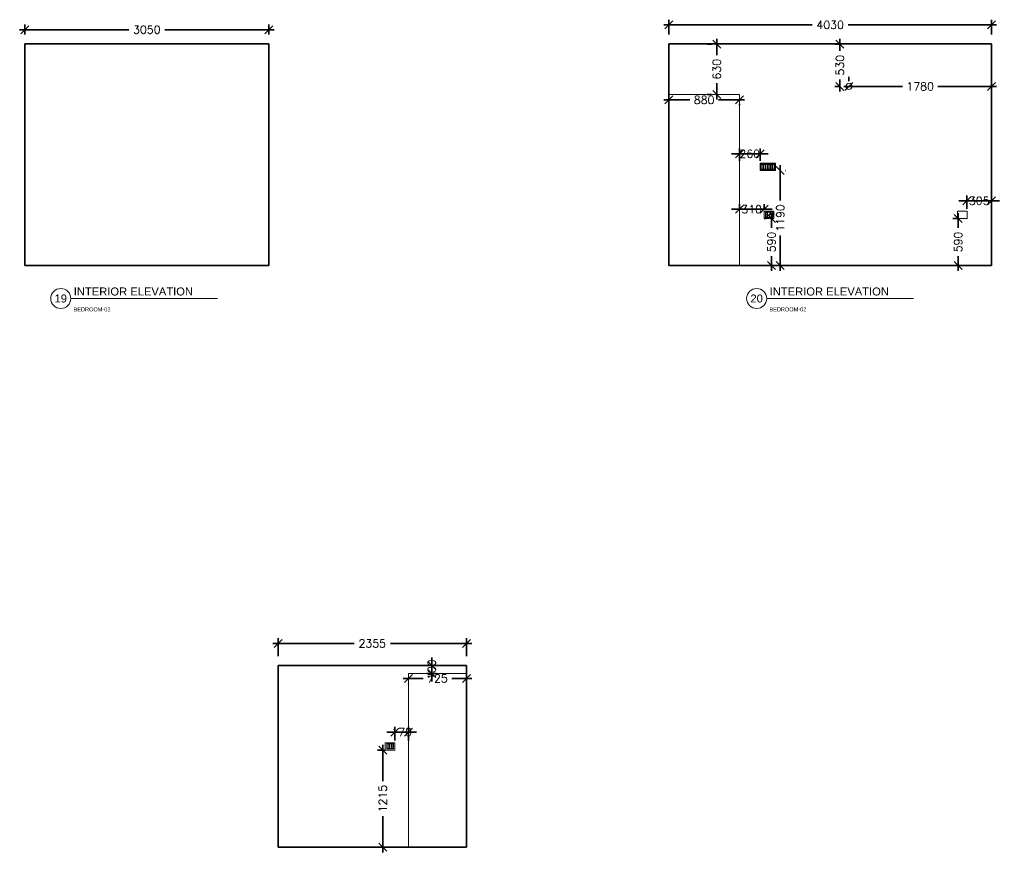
# Model space of a CAD drawing. Header units: millimetres. Extents: x -9330 to 74540, y -13540 to 80317.
# Drawn here: x 21548 to 33793, y 9114 to 19524 of the extents above; entities that cross this region are included whole.
import ezdxf
from ezdxf.enums import TextEntityAlignment as Align

# ---------------------------------------------------------------- set-up
doc = ezdxf.new("R2010")
doc.units = ezdxf.units.MM
for name, color, linetype, lineweight in [('ELIVATION', 255, 'Continuous', 18), ('LS_DR_Door', 34, 'Continuous', 5), ('LS_DR_ELECTRICAL', 1, 'Continuous', 0), ('LS_DR_Elivation', 7, 'Continuous', 35), ('LS_DR_Symbol', 6, 'Continuous', 0)]:
    doc.layers.add(name, color=color, linetype=linetype, lineweight=lineweight)
doc.styles.add('ROMANS', font='romans.shx')
doc.styles.get("Standard").update_dxf_attribs({"font": 'arial.ttf'})
doc.dimstyles.new('MD50', dxfattribs={"dimscale": 50, "dimtxt": 1.9, "dimasz": 1.3, "dimexe": 1.3, "dimexo": 2.38, "dimgap": 1, "dimtad": 1, "dimdec": 0, "dimzin": 3, "dimdsep": 46, "dimtxsty": 'ROMANS', "dimblk": 'OBLIQUE', "dimcen": -1.9, "dimdle": 1.3, "dimclrd": 150, "dimclre": 150, "dimclrt": 256, "dimadec": 0, "dimazin": 0, "dimtfac": 1, "dimtdec": 0, "dimtix": 1, "dimtmove": 2, "dimatfit": 3, "dimfxl": 1, "dimtolj": 1, "dimtzin": 3, "dimarcsym": 0})

# ---------------------------------------------------------------- blocks, each defined once
blk = doc.blocks.new('_Oblique')
at = {"color": 0, "linetype": 'ByBlock', "lineweight": -2}
blk.add_line((-0.5, -0.5), (0.5, 0.5), dxfattribs=at)
blk = doc.blocks.new('*D282')
at = {"layer": 'Defpoints', "color": 0, "ltscale": 0.25, "transparency": 16777216}
for p in [(24663, 19398), (21613, 19219), (24663, 19219)]:
    blk.add_point(p, dxfattribs=at)
at = {"layer": 'LS_DR_Elivation', "color": 5, "ltscale": 0.25, "transparency": 16777216}
for p, q in [((21548, 19398), (22912, 19398)), ((24728, 19398), (23364, 19398))]:
    blk.add_line(p, q, dxfattribs=at)
at = {"layer": 'LS_DR_Elivation', "color": 8, "ltscale": 0.25, "transparency": 16777216}
for p, q in [((21613, 19338), (21613, 19463)), ((24663, 19338), (24663, 19463))]:
    blk.add_line(p, q, dxfattribs=at)
at = {"layer": 'LS_DR_Elivation', "color": 5, "ltscale": 0.25, "transparency": 16777216, "xscale": 100, "yscale": 100, "zscale": 100, "rotation": 180}
blk.add_blockref('_Oblique', (21613, 19398), dxfattribs=at)
at = {"layer": 'LS_DR_Elivation', "color": 5, "ltscale": 0.25, "transparency": 16777216, "xscale": 100, "yscale": 100, "zscale": 100}
blk.add_blockref('_Oblique', (24663, 19398), dxfattribs=at)
at = {"layer": 'LS_DR_Elivation', "color": 1, "ltscale": 0.25, "transparency": 16777216, "insert": (23138, 19398), "char_height": 100, "attachment_point": 5, "style": 'ROMANS'}
blk.add_mtext('\\A1;3050', dxfattribs=at)
blk = doc.blocks.new('*D283')
at = {"layer": 'Defpoints', "color": 0, "ltscale": 0.25, "transparency": 16777216}
for p in [(33693, 19458), (29663, 19219), (33693, 19219)]:
    blk.add_point(p, dxfattribs=at)
at = {"layer": 'LS_DR_Elivation', "color": 8, "ltscale": 0.25, "transparency": 16777216}
for p, q in [((29663, 19338), (29663, 19523)), ((33693, 19338), (33693, 19523))]:
    blk.add_line(p, q, dxfattribs=at)
at = {"layer": 'LS_DR_Elivation', "color": 5, "ltscale": 0.25, "transparency": 16777216}
for p, q in [((29598, 19458), (31452, 19458)), ((33758, 19458), (31904, 19458))]:
    blk.add_line(p, q, dxfattribs=at)
at = {"layer": 'LS_DR_Elivation', "color": 5, "ltscale": 0.25, "transparency": 16777216, "xscale": 100, "yscale": 100, "zscale": 100, "rotation": 180}
blk.add_blockref('_Oblique', (29663, 19458), dxfattribs=at)
at = {"layer": 'LS_DR_Elivation', "color": 5, "ltscale": 0.25, "transparency": 16777216, "xscale": 100, "yscale": 100, "zscale": 100}
blk.add_blockref('_Oblique', (33693, 19458), dxfattribs=at)
at = {"layer": 'LS_DR_Elivation', "color": 1, "ltscale": 0.25, "transparency": 16777216, "insert": (31678, 19458), "char_height": 100, "attachment_point": 5, "style": 'ROMANS'}
blk.add_mtext('\\A1;4030', dxfattribs=at)
blk = doc.blocks.new('*U6')
at = {"linetype": 'Continuous'}
blk.add_line((5, 0), (78.33, 0), dxfattribs=at)
blk.add_circle((0, 0), 5, dxfattribs=at)
at = {"color": 7}
for tag, p, height in [('LABELNAME', (6.5, 1.5), 4), ('DES.LINE.01', (6.37, -3.27), 2), ('DES.LINE.02', (6.37, -6.39), 2)]:
    blk.add_attdef(tag, p, '', height=height, dxfattribs=at)
blk.add_attdef('88', text='', height=4, dxfattribs=at).set_placement((0, 0), align=Align.MIDDLE_CENTER)
blk = doc.blocks.new('*D262')
at = {"layer": 'Defpoints', "color": 0, "ltscale": 0.25, "transparency": 16777216}
for p in [(30261, 19219), (30261, 18589), (30261, 18589)]:
    blk.add_point(p, dxfattribs=at)
at = {"layer": 'LS_DR_Elivation', "color": 5, "ltscale": 0.25, "transparency": 16777216}
for p, q in [((30261, 19284), (30261, 19081)), ((30261, 18524), (30261, 18728))]:
    blk.add_line(p, q, dxfattribs=at)
at = {"layer": 'LS_DR_Elivation', "color": 8, "ltscale": 0.25, "transparency": 16777216}
for p, q in [((30142, 19219), (30196, 19219)), ((30142, 18589), (30196, 18589))]:
    blk.add_line(p, q, dxfattribs=at)
at = {"layer": 'LS_DR_Elivation', "color": 5, "ltscale": 0.25, "transparency": 16777216, "xscale": 100, "yscale": 100, "zscale": 100}
for p, rotation in [((30261, 19219), 90), ((30261, 18589), 270)]:
    blk.add_blockref('_Oblique', p, dxfattribs=dict(at, rotation=rotation))
at = {"layer": 'LS_DR_Elivation', "color": 1, "ltscale": 0.25, "transparency": 16777216, "insert": (30261, 18904), "char_height": 100, "attachment_point": 5, "rotation": 90, "style": 'ROMANS'}
blk.add_mtext('\\A1;630', dxfattribs=at)
blk = doc.blocks.new('*D263')
at = {"layer": 'Defpoints', "color": 0, "ltscale": 0.25, "transparency": 16777216}
for p in [(29663, 18589), (30543, 18589), (30543, 18520)]:
    blk.add_point(p, dxfattribs=at)
at = {"layer": 'LS_DR_Elivation', "color": 5, "ltscale": 0.25, "transparency": 16777216}
for p, q in [((29598, 18520), (29925, 18520)), ((30608, 18520), (30282, 18520))]:
    blk.add_line(p, q, dxfattribs=at)
at = {"layer": 'LS_DR_Elivation', "color": 8, "ltscale": 0.25, "transparency": 16777216}
for p, q in [((29663, 18470), (29663, 18455)), ((30543, 18470), (30543, 18455))]:
    blk.add_line(p, q, dxfattribs=at)
at = {"layer": 'LS_DR_Elivation', "color": 5, "ltscale": 0.25, "transparency": 16777216, "xscale": 100, "yscale": 100, "zscale": 100, "rotation": 180}
blk.add_blockref('_Oblique', (29663, 18520), dxfattribs=at)
at = {"layer": 'LS_DR_Elivation', "color": 5, "ltscale": 0.25, "transparency": 16777216, "xscale": 100, "yscale": 100, "zscale": 100}
blk.add_blockref('_Oblique', (30543, 18520), dxfattribs=at)
at = {"layer": 'LS_DR_Elivation', "color": 1, "ltscale": 0.25, "transparency": 16777216, "insert": (30103, 18520), "char_height": 100, "attachment_point": 5, "style": 'ROMANS'}
blk.add_mtext('\\A1;880', dxfattribs=at)
blk = doc.blocks.new('SWITCH')
at = {"layer": 'LS_DR_ELECTRICAL', "ltscale": 0.25}
for p, q in [((533533, 100225), (533505, 100225)), ((533505, 100159), (533505, 100225)), ((533529, 100221), (533509, 100221)), ((533509, 100163), (533509, 100221)), ((533529, 100221), (533529, 100163)), ((533533, 100225), (533533, 100159)), ((533533, 100159), (533505, 100159)), ((533529, 100163), (533509, 100163))]:
    blk.add_line(p, q, dxfattribs=at)
blk = doc.blocks.new('*D295')
at = {"layer": 'Defpoints', "color": 0, "ltscale": 0.25, "transparency": 16777216}
for p in [(30543, 17846), (30543, 17639), (30803, 17639)]:
    blk.add_point(p, dxfattribs=at)
at = {"layer": 'LS_DR_Elivation', "color": 8, "ltscale": 0.25, "transparency": 16777216}
for p, q in [((30543, 17758), (30543, 17911)), ((30803, 17758), (30803, 17911))]:
    blk.add_line(p, q, dxfattribs=at)
at = {"layer": 'LS_DR_Elivation', "color": 5, "ltscale": 0.25, "transparency": 16777216}
for p, q in [((30543, 17846), (30443, 17846)), ((30803, 17846), (30543, 17846)), ((30803, 17846), (30903, 17846))]:
    blk.add_line(p, q, dxfattribs=at)
at = {"layer": 'LS_DR_Elivation', "color": 5, "ltscale": 0.25, "transparency": 16777216, "xscale": 100, "yscale": 100, "zscale": 100}
blk.add_blockref('_Oblique', (30543, 17846), dxfattribs=at)
at = {"layer": 'LS_DR_Elivation', "color": 5, "ltscale": 0.25, "transparency": 16777216, "xscale": 100, "yscale": 100, "zscale": 100, "rotation": 180}
blk.add_blockref('_Oblique', (30803, 17846), dxfattribs=at)
at = {"layer": 'LS_DR_Elivation', "color": 1, "ltscale": 0.25, "transparency": 16777216, "insert": (30673, 17846), "char_height": 100, "attachment_point": 5, "style": 'ROMANS'}
blk.add_mtext('\\A1;260', dxfattribs=at)
blk = doc.blocks.new('*D296')
at = {"layer": 'Defpoints', "color": 0, "ltscale": 0.25, "transparency": 16777216}
for p in [(30996, 17639), (30996, 16449), (31055, 16449)]:
    blk.add_point(p, dxfattribs=at)
at = {"layer": 'LS_DR_Elivation', "color": 5, "ltscale": 0.25, "transparency": 16777216}
for p, q in [((31055, 17704), (31055, 17264)), ((31055, 16384), (31055, 16825))]:
    blk.add_line(p, q, dxfattribs=at)
at = {"layer": 'LS_DR_Elivation', "color": 8, "ltscale": 0.25, "transparency": 16777216}
for p, q in [((31115, 17639), (31120, 17639)), ((31115, 16449), (31120, 16449))]:
    blk.add_line(p, q, dxfattribs=at)
at = {"layer": 'LS_DR_Elivation', "color": 5, "ltscale": 0.25, "transparency": 16777216, "xscale": 100, "yscale": 100, "zscale": 100}
for p, rotation in [((31055, 17639), 90), ((31055, 16449), 270)]:
    blk.add_blockref('_Oblique', p, dxfattribs=dict(at, rotation=rotation))
at = {"layer": 'LS_DR_Elivation', "color": 1, "ltscale": 0.25, "transparency": 16777216, "insert": (31055, 17044), "char_height": 100, "attachment_point": 5, "rotation": 90, "style": 'ROMANS'}
blk.add_mtext('\\A1;1190', dxfattribs=at)
blk = doc.blocks.new('15 amps socket')
at = {"layer": 'ELIVATION', "color": 1}
for p, q in [((27, -46), (30, -46)), ((30, -52), (27, -52)), ((30, -46), (30, -52)), ((52, -46), (49, -46)), ((49, -46), (49, -52)), ((49, -52), (52, -52))]:
    blk.add_line(p, q, dxfattribs=at)
blk.add_lwpolyline([(7, -4), (73, -4), (73, -70), (7, -70)], close=True, dxfattribs=at)
for centre, radius in [((26, -37), 3.64), ((53, -37), 3.04)]:
    blk.add_circle(centre, radius, dxfattribs=at)
for centre, radius, start, end in [((27, -49), 3.35, 85.0209, 274.9791), ((39, -22), 6.07, 298.955, 241.045), ((39, -30), 3.59, 144.944, 35.056), ((52, -49), 3.35, 265.0209, 94.9791)]:
    blk.add_arc(centre, radius, start, end, dxfattribs=at)
blk = doc.blocks.new('*D297')
at = {"layer": 'Defpoints', "color": 0, "ltscale": 0.25, "transparency": 16777216}
for p in [(33693, 17260), (33388, 17039), (33693, 17039)]:
    blk.add_point(p, dxfattribs=at)
at = {"layer": 'LS_DR_Elivation', "color": 8, "ltscale": 0.25, "transparency": 16777216}
for p, q in [((33388, 17158), (33388, 17325)), ((33693, 17158), (33693, 17325))]:
    blk.add_line(p, q, dxfattribs=at)
at = {"layer": 'LS_DR_Elivation', "color": 5, "ltscale": 0.25, "transparency": 16777216}
for p, q in [((33388, 17260), (33288, 17260)), ((33388, 17260), (33693, 17260)), ((33693, 17260), (33793, 17260))]:
    blk.add_line(p, q, dxfattribs=at)
at = {"layer": 'LS_DR_Elivation', "color": 5, "ltscale": 0.25, "transparency": 16777216, "xscale": 100, "yscale": 100, "zscale": 100}
blk.add_blockref('_Oblique', (33388, 17260), dxfattribs=at)
at = {"layer": 'LS_DR_Elivation', "color": 5, "ltscale": 0.25, "transparency": 16777216, "xscale": 100, "yscale": 100, "zscale": 100, "rotation": 180}
blk.add_blockref('_Oblique', (33693, 17260), dxfattribs=at)
at = {"layer": 'LS_DR_Elivation', "color": 1, "ltscale": 0.25, "transparency": 16777216, "insert": (33541, 17260), "char_height": 100, "attachment_point": 5, "style": 'ROMANS'}
blk.add_mtext('\\A1;305', dxfattribs=at)
blk = doc.blocks.new('*D298')
at = {"layer": 'Defpoints', "color": 0, "ltscale": 0.25, "transparency": 16777216}
for p in [(33388, 17039), (33277, 16449), (33388, 16449)]:
    blk.add_point(p, dxfattribs=at)
at = {"layer": 'LS_DR_Elivation', "color": 8, "ltscale": 0.25, "transparency": 16777216}
for p, q in [((33269, 17039), (33212, 17039)), ((33269, 16449), (33212, 16449))]:
    blk.add_line(p, q, dxfattribs=at)
at = {"layer": 'LS_DR_Elivation', "color": 5, "ltscale": 0.25, "transparency": 16777216}
for p, q in [((33277, 17104), (33277, 16923)), ((33277, 16384), (33277, 16566))]:
    blk.add_line(p, q, dxfattribs=at)
at = {"layer": 'LS_DR_Elivation', "color": 5, "ltscale": 0.25, "transparency": 16777216, "xscale": 100, "yscale": 100, "zscale": 100}
for p, rotation in [((33277, 17039), 90), ((33277, 16449), 270)]:
    blk.add_blockref('_Oblique', p, dxfattribs=dict(at, rotation=rotation))
at = {"layer": 'LS_DR_Elivation', "color": 1, "ltscale": 0.25, "transparency": 16777216, "insert": (33277, 16744), "char_height": 100, "attachment_point": 5, "rotation": 90, "style": 'ROMANS'}
blk.add_mtext('\\A1;590', dxfattribs=at)
blk = doc.blocks.new('*D299')
at = {"layer": 'Defpoints', "color": 0, "ltscale": 0.25, "transparency": 16777216}
for p in [(30973, 17039), (30945, 16449), (30973, 16449)]:
    blk.add_point(p, dxfattribs=at)
at = {"layer": 'LS_DR_Elivation', "color": 8, "ltscale": 0.25, "transparency": 16777216}
for p, q in [((30854, 17039), (30880, 17039)), ((30854, 16449), (30880, 16449))]:
    blk.add_line(p, q, dxfattribs=at)
at = {"layer": 'LS_DR_Elivation', "color": 5, "ltscale": 0.25, "transparency": 16777216}
for p, q in [((30945, 17104), (30945, 16923)), ((30945, 16384), (30945, 16566))]:
    blk.add_line(p, q, dxfattribs=at)
at = {"layer": 'LS_DR_Elivation', "color": 5, "ltscale": 0.25, "transparency": 16777216, "xscale": 100, "yscale": 100, "zscale": 100}
for p, rotation in [((30945, 17039), 90), ((30945, 16449), 270)]:
    blk.add_blockref('_Oblique', p, dxfattribs=dict(at, rotation=rotation))
at = {"layer": 'LS_DR_Elivation', "color": 1, "ltscale": 0.25, "transparency": 16777216, "insert": (30945, 16744), "char_height": 100, "attachment_point": 5, "rotation": 90, "style": 'ROMANS'}
blk.add_mtext('\\A1;590', dxfattribs=at)
blk = doc.blocks.new('*D300')
at = {"layer": 'Defpoints', "color": 0, "ltscale": 0.25, "transparency": 16777216}
for p in [(30543, 17153), (30543, 17039), (30853, 17039)]:
    blk.add_point(p, dxfattribs=at)
at = {"layer": 'LS_DR_Elivation', "color": 5, "ltscale": 0.25, "transparency": 16777216}
for p, q in [((30543, 17153), (30443, 17153)), ((30853, 17153), (30543, 17153)), ((30853, 17153), (30953, 17153))]:
    blk.add_line(p, q, dxfattribs=at)
at = {"layer": 'LS_DR_Elivation', "color": 8, "ltscale": 0.25, "transparency": 16777216}
for p, q in [((30543, 17158), (30543, 17218)), ((30853, 17158), (30853, 17218))]:
    blk.add_line(p, q, dxfattribs=at)
at = {"layer": 'LS_DR_Elivation', "color": 5, "ltscale": 0.25, "transparency": 16777216, "xscale": 100, "yscale": 100, "zscale": 100}
blk.add_blockref('_Oblique', (30543, 17153), dxfattribs=at)
at = {"layer": 'LS_DR_Elivation', "color": 5, "ltscale": 0.25, "transparency": 16777216, "xscale": 100, "yscale": 100, "zscale": 100, "rotation": 180}
blk.add_blockref('_Oblique', (30853, 17153), dxfattribs=at)
at = {"layer": 'LS_DR_Elivation', "color": 1, "ltscale": 0.25, "transparency": 16777216, "insert": (30698, 17153), "char_height": 100, "attachment_point": 5, "style": 'ROMANS'}
blk.add_mtext('\\A1;310', dxfattribs=at)
blk = doc.blocks.new('*D301')
at = {"layer": 'Defpoints', "color": 0, "ltscale": 0.25, "transparency": 16777216}
for p in [(31801, 19219), (31913, 19219), (31913, 18689)]:
    blk.add_point(p, dxfattribs=at)
at = {"layer": 'LS_DR_Elivation', "color": 5, "ltscale": 0.25, "transparency": 16777216}
for p, q in [((31801, 19284), (31801, 19133)), ((31801, 18624), (31801, 18776))]:
    blk.add_line(p, q, dxfattribs=at)
at = {"layer": 'LS_DR_Elivation', "color": 8, "ltscale": 0.25, "transparency": 16777216}
for p, q in [((31794, 19219), (31736, 19219)), ((31794, 18689), (31736, 18689))]:
    blk.add_line(p, q, dxfattribs=at)
at = {"layer": 'LS_DR_Elivation', "color": 5, "ltscale": 0.25, "transparency": 16777216, "xscale": 100, "yscale": 100, "zscale": 100}
for p, rotation in [((31801, 19219), 90), ((31801, 18689), 270)]:
    blk.add_blockref('_Oblique', p, dxfattribs=dict(at, rotation=rotation))
at = {"layer": 'LS_DR_Elivation', "color": 1, "ltscale": 0.25, "transparency": 16777216, "insert": (31801, 18954), "char_height": 100, "attachment_point": 5, "rotation": 90, "style": 'ROMANS'}
blk.add_mtext('\\A1;530', dxfattribs=at)
blk = doc.blocks.new('*D302')
at = {"layer": 'Defpoints', "color": 0, "ltscale": 0.25, "transparency": 16777216}
for p in [(31913, 18689), (33693, 18689), (33693, 18689)]:
    blk.add_point(p, dxfattribs=at)
at = {"layer": 'LS_DR_Elivation', "color": 8, "ltscale": 0.25, "transparency": 16777216}
for p, q in [((31913, 18808), (31913, 18754)), ((33693, 18808), (33693, 18754))]:
    blk.add_line(p, q, dxfattribs=at)
at = {"layer": 'LS_DR_Elivation', "color": 5, "ltscale": 0.25, "transparency": 16777216}
for p, q in [((31848, 18689), (32584, 18689)), ((33758, 18689), (33022, 18689))]:
    blk.add_line(p, q, dxfattribs=at)
at = {"layer": 'LS_DR_Elivation', "color": 5, "ltscale": 0.25, "transparency": 16777216, "xscale": 100, "yscale": 100, "zscale": 100, "rotation": 180}
blk.add_blockref('_Oblique', (31913, 18689), dxfattribs=at)
at = {"layer": 'LS_DR_Elivation', "color": 5, "ltscale": 0.25, "transparency": 16777216, "xscale": 100, "yscale": 100, "zscale": 100}
blk.add_blockref('_Oblique', (33693, 18689), dxfattribs=at)
at = {"layer": 'LS_DR_Elivation', "color": 1, "ltscale": 0.25, "transparency": 16777216, "insert": (32803, 18689), "char_height": 100, "attachment_point": 5, "style": 'ROMANS'}
blk.add_mtext('\\A1;1780', dxfattribs=at)
blk = doc.blocks.new('*D307')
at = {"layer": 'Defpoints', "color": 0, "ltscale": 0.25, "transparency": 16777216}
for p in [(24778, 11726), (24778, 11449), (27133, 11449)]:
    blk.add_point(p, dxfattribs=at)
at = {"layer": 'LS_DR_Elivation', "color": 8, "ltscale": 0.25, "transparency": 16777216}
for p, q in [((24778, 11568), (24778, 11791)), ((27133, 11568), (27133, 11791))]:
    blk.add_line(p, q, dxfattribs=at)
at = {"layer": 'LS_DR_Elivation', "color": 5, "ltscale": 0.25, "transparency": 16777216}
for p, q in [((24713, 11726), (25729, 11726)), ((27198, 11726), (26182, 11726))]:
    blk.add_line(p, q, dxfattribs=at)
at = {"layer": 'LS_DR_Elivation', "color": 5, "ltscale": 0.25, "transparency": 16777216, "xscale": 100, "yscale": 100, "zscale": 100, "rotation": 180}
blk.add_blockref('_Oblique', (24778, 11726), dxfattribs=at)
at = {"layer": 'LS_DR_Elivation', "color": 5, "ltscale": 0.25, "transparency": 16777216, "xscale": 100, "yscale": 100, "zscale": 100}
blk.add_blockref('_Oblique', (27133, 11726), dxfattribs=at)
at = {"layer": 'LS_DR_Elivation', "color": 1, "ltscale": 0.25, "transparency": 16777216, "insert": (25956, 11726), "char_height": 100, "attachment_point": 5, "style": 'ROMANS'}
blk.add_mtext('\\A1;2355', dxfattribs=at)
blk = doc.blocks.new('*D238')
at = {"layer": 'Defpoints', "color": 0, "ltscale": 0.25, "transparency": 16777216}
for p in [(26698, 11449), (26873, 11449), (26873, 11349)]:
    blk.add_point(p, dxfattribs=at)
at = {"layer": 'LS_DR_Elivation', "color": 5, "ltscale": 0.25, "transparency": 16777216}
for p, q in [((26698, 11449), (26698, 11549)), ((26698, 11349), (26698, 11449)), ((26698, 11349), (26698, 11249))]:
    blk.add_line(p, q, dxfattribs=at)
at = {"layer": 'LS_DR_Elivation', "color": 8, "ltscale": 0.25, "transparency": 16777216}
for p, q in [((26754, 11449), (26633, 11449)), ((26754, 11349), (26633, 11349))]:
    blk.add_line(p, q, dxfattribs=at)
at = {"layer": 'LS_DR_Elivation', "color": 5, "ltscale": 0.25, "transparency": 16777216, "xscale": 100, "yscale": 100, "zscale": 100}
for p, rotation in [((26698, 11449), 270), ((26698, 11349), 90)]:
    blk.add_blockref('_Oblique', p, dxfattribs=dict(at, rotation=rotation))
at = {"layer": 'LS_DR_Elivation', "color": 1, "ltscale": 0.25, "transparency": 16777216, "insert": (26698, 11399), "char_height": 100, "attachment_point": 5, "rotation": 90, "style": 'ROMANS'}
blk.add_mtext('\\A1;100', dxfattribs=at)
blk = doc.blocks.new('*D239')
at = {"layer": 'Defpoints', "color": 0, "ltscale": 0.25, "transparency": 16777216}
for p in [(26408, 11349), (26408, 11290), (27133, 11349)]:
    blk.add_point(p, dxfattribs=at)
at = {"layer": 'LS_DR_Elivation', "color": 5, "ltscale": 0.25, "transparency": 16777216}
for p, q in [((26343, 11290), (26592, 11290)), ((27198, 11290), (26949, 11290))]:
    blk.add_line(p, q, dxfattribs=at)
at = {"layer": 'LS_DR_Elivation', "color": 8, "ltscale": 0.25, "transparency": 16777216}
for p, q in [((26408, 11230), (26408, 11225)), ((27133, 11230), (27133, 11225))]:
    blk.add_line(p, q, dxfattribs=at)
at = {"layer": 'LS_DR_Elivation', "color": 5, "ltscale": 0.25, "transparency": 16777216, "xscale": 100, "yscale": 100, "zscale": 100, "rotation": 180}
blk.add_blockref('_Oblique', (26408, 11290), dxfattribs=at)
at = {"layer": 'LS_DR_Elivation', "color": 5, "ltscale": 0.25, "transparency": 16777216, "xscale": 100, "yscale": 100, "zscale": 100}
blk.add_blockref('_Oblique', (27133, 11290), dxfattribs=at)
at = {"layer": 'LS_DR_Elivation', "color": 1, "ltscale": 0.25, "transparency": 16777216, "insert": (26771, 11290), "char_height": 100, "attachment_point": 5, "style": 'ROMANS'}
blk.add_mtext('\\A1;725', dxfattribs=at)
blk = doc.blocks.new('*D240')
at = {"layer": 'Defpoints', "color": 0, "ltscale": 0.25, "transparency": 16777216}
for p in [(26408, 10618), (26238, 10394), (26408, 10394)]:
    blk.add_point(p, dxfattribs=at)
at = {"layer": 'LS_DR_Elivation', "color": 8, "ltscale": 0.25, "transparency": 16777216}
for p, q in [((26238, 10513), (26238, 10683)), ((26408, 10513), (26408, 10683))]:
    blk.add_line(p, q, dxfattribs=at)
at = {"layer": 'LS_DR_Elivation', "color": 5, "ltscale": 0.25, "transparency": 16777216}
for p, q in [((26238, 10618), (26138, 10618)), ((26238, 10618), (26408, 10618)), ((26408, 10618), (26508, 10618))]:
    blk.add_line(p, q, dxfattribs=at)
at = {"layer": 'LS_DR_Elivation', "color": 5, "ltscale": 0.25, "transparency": 16777216, "xscale": 100, "yscale": 100, "zscale": 100}
blk.add_blockref('_Oblique', (26238, 10618), dxfattribs=at)
at = {"layer": 'LS_DR_Elivation', "color": 5, "ltscale": 0.25, "transparency": 16777216, "xscale": 100, "yscale": 100, "zscale": 100, "rotation": 180}
blk.add_blockref('_Oblique', (26408, 10618), dxfattribs=at)
at = {"layer": 'LS_DR_Elivation', "color": 1, "ltscale": 0.25, "transparency": 16777216, "insert": (26323, 10618), "char_height": 100, "attachment_point": 5, "style": 'ROMANS'}
blk.add_mtext('\\A1;170', dxfattribs=at)
blk = doc.blocks.new('*D241')
at = {"layer": 'Defpoints', "color": 0, "ltscale": 0.25, "transparency": 16777216}
for p in [(26238, 10394), (26086, 9179), (26238, 9179)]:
    blk.add_point(p, dxfattribs=at)
at = {"layer": 'LS_DR_Elivation', "color": 5, "ltscale": 0.25, "transparency": 16777216}
for p, q in [((26086, 10459), (26086, 10006)), ((26086, 9114), (26086, 9568))]:
    blk.add_line(p, q, dxfattribs=at)
at = {"layer": 'LS_DR_Elivation', "color": 8, "ltscale": 0.25, "transparency": 16777216}
for p, q in [((26119, 10394), (26021, 10394)), ((26119, 9179), (26021, 9179))]:
    blk.add_line(p, q, dxfattribs=at)
at = {"layer": 'LS_DR_Elivation', "color": 5, "ltscale": 0.25, "transparency": 16777216, "xscale": 100, "yscale": 100, "zscale": 100}
for p, rotation in [((26086, 10394), 90), ((26086, 9179), 270)]:
    blk.add_blockref('_Oblique', p, dxfattribs=dict(at, rotation=rotation))
at = {"layer": 'LS_DR_Elivation', "color": 1, "ltscale": 0.25, "transparency": 16777216, "insert": (26086, 9787), "char_height": 100, "attachment_point": 5, "rotation": 90, "style": 'ROMANS'}
blk.add_mtext('\\A1;1215', dxfattribs=at)

msp = doc.modelspace()

# ---------------------------------------------------------------- linework, layer by layer
at = {"layer": 'LS_DR_Door', "ltscale": 0.25}
for p, q in [((29663.2, 18589.5), (30543.2, 18589.5)), ((30543.2, 18589.5), (30543.2, 16449.5)), ((26408.2, 11349.5), (26408.2, 9179.5)), ((26408.2, 11349.5), (27133.2, 11349.5))]:
    msp.add_line(p, q, dxfattribs=at)
at = {"layer": 'LS_DR_ELECTRICAL', "ltscale": 0.25}
for points in [[(30996.2, 17639.5), (30803.2, 17639.5), (30803.2, 17729.5), (30996.2, 17729.5)], [(30973.2, 17039.5), (30853.2, 17039.5), (30853.2, 17129.5), (30973.2, 17129.5)], [(30973.2, 17039.5), (30853.2, 17039.5), (30853.2, 17129.5), (30973.2, 17129.5)], [(30973.2, 17039.5), (30853.2, 17039.5), (30853.2, 17129.5), (30973.2, 17129.5)], [(30973.2, 17039.5), (30853.2, 17039.5), (30853.2, 17129.5), (30973.2, 17129.5)], [(33388.2, 17039.5), (33268.2, 17039.5), (33268.2, 17129.5), (33388.2, 17129.5)], [(26238.2, 10484.6), (26118.6, 10484.6), (26118.6, 10394.5), (26238.2, 10394.5)]]:
    msp.add_lwpolyline(points, close=True, dxfattribs=at)
at = {"layer": 'LS_DR_ELECTRICAL'}
msp.add_circle((31913.2, 18689.5), 40, dxfattribs=at)
at = {"layer": 'LS_DR_Elivation', "color": 9, "ltscale": 0.25, "true_color": 0xc7c8ca}
for p, q in [((21613.2, 19219.5), (21613.2, 16449.5)), ((21613.2, 16449.5), (21613.2, 19219.5)), ((21613.2, 19219.5), (24663.2, 19219.5)), ((24663.2, 19219.5), (24663.2, 16449.5)), ((29663.2, 19219.5), (29663.2, 16449.5)), ((29663.2, 19219.5), (33693.2, 19219.5)), ((33693.2, 19219.5), (33693.2, 16449.5)), ((21613.2, 16449.5), (24663.2, 16449.5)), ((29663.2, 16449.5), (33693.2, 16449.5)), ((24778.2, 11449.5), (24778.2, 9179.5)), ((24778.2, 11449.5), (24778.2, 9179.5)), ((24778.2, 11449.5), (27133.2, 11449.5)), ((27133.2, 11449.5), (27133.2, 9179.5)), ((24778.2, 9179.5), (27133.2, 9179.5))]:
    msp.add_line(p, q, dxfattribs=at)

# ---------------------------------------------------------------- block references
at = {"layer": 'LS_DR_ELECTRICAL', "ltscale": 0.25}
for p in [(-502692.2, -82506.9), (-502664.2, -82506.9), (-502634.3, -82506.9), (-502606.2, -82506.9), (-502578.2, -82506.9), (-502550.1, -82506.9), (-507366.5, -89750), (-507338.5, -89750), (-507310.4, -89750)]:
    msp.add_blockref('SWITCH', p, dxfattribs=at)
at = {"layer": 'LS_DR_ELECTRICAL', "ltscale": 0.25, "xscale": -1}
for name, p in [('SWITCH', (564401.1, -83106.9)), ('SWITCH', (564401.1, -83106.9)), ('SWITCH', (564401.1, -83106.9)), ('SWITCH', (564401.1, -83106.9)), ('15 amps socket', (30969.8, 17122)), ('15 amps socket', (30969.8, 17122)), ('15 amps socket', (30969.8, 17122)), ('15 amps socket', (30969.8, 17122))]:
    msp.add_blockref(name, p, dxfattribs=at)
at = {"layer": 'LS_DR_Symbol', "ltscale": 0.25}
ref = msp.add_blockref('*U6', (22062.6, 16038), dxfattribs=dict(at, xscale=25, yscale=25, zscale=25))
ref.add_attrib('88', '19', dxfattribs={"layer": '0', "color": 7, "height": 100}).set_placement((22062.6, 16038), align=Align.MIDDLE_CENTER)
ref.add_attrib('LABELNAME', 'INTERIOR ELEVATION ', (22225.1, 16075.5), dxfattribs={"layer": '0', "color": 7, "height": 100})
ref.add_attrib('DES.LINE.01', 'BEDROOM-02', (22222, 15877), dxfattribs={"layer": '0', "color": 7, "height": 50})
ref = msp.add_blockref('*U6', (30759.6, 16038), dxfattribs=dict(at, xscale=25, yscale=25, zscale=25))
ref.add_attrib('88', '20', dxfattribs={"layer": '0', "color": 7, "height": 100}).set_placement((30759.6, 16038), align=Align.MIDDLE_CENTER)
ref.add_attrib('LABELNAME', 'INTERIOR ELEVATION ', (30922.1, 16075.5), dxfattribs={"layer": '0', "color": 7, "height": 100})
ref.add_attrib('DES.LINE.01', 'BEDROOM-02', (30919, 15877), dxfattribs={"layer": '0', "color": 7, "height": 50})

# ---------------------------------------------------------------- dimensions: what is measured, and where the dimension line sits
at = {"layer": 'LS_DR_Elivation', "color": 9, "ltscale": 0.25, "true_color": 0xc7c8ca}
for base, p1, p2, picture, middle in [((33693.2, 19458.5), (29663.2, 19219.5), (33693.2, 19219.5), '*D283', (31678.2, 19458.5)), ((24663.2, 19398.5), (21613.2, 19219.5), (24663.2, 19219.5), '*D282', (23138.2, 19398.5)), ((33693.2, 18689.5), (31913.2, 18689.5), (33693.2, 18689.5), '*D302', (32803.2, 18689.5)), ((30543.2, 18520.5), (29663.2, 18589.5), (30543.2, 18589.5), '*D263', (30103.2, 18520.5)), ((30543.2, 17846.5), (30803.2, 17639.5), (30543.2, 17639.5), '*D295', (30673.2, 17846.5)), ((33693.2, 17260), (33388.2, 17039.5), (33693.2, 17039.5), '*D297', (33540.7, 17260)), ((30543.2, 17153.5), (30853.2, 17039.5), (30543.2, 17039.5), '*D300', (30698.2, 17153.5)), ((24778.2, 11726), (27133.2, 11449.5), (24778.2, 11449.5), '*D307', (25955.7, 11726)), ((26408.2, 11290.5), (27133.2, 11349.5), (26408.2, 11349.5), '*D239', (26770.7, 11290.5)), ((26408.2, 10618.5), (26238.2, 10394.5), (26408.2, 10394.5), '*D240', (26323.2, 10618.5))]:
    dim = msp.add_linear_dim(base=base, p1=p1, p2=p2, dimstyle='MD50', override={"dimtxt": 2, "dimasz": 2, "dimtad": 0, "dimclrd": 5, "dimclre": 8, "dimclrt": 1, "dimfxl": 30, "dimlwd": 65535, "dimlwe": 65535, "dimarcsym": 2}, dxfattribs=at)
    dim.commit()
    dim.dimension.update_dxf_attribs({"geometry": picture, "text_midpoint": middle})
for base, p1, p2, picture, middle in [((30260.7, 18589.5), (30260.7, 19219.5), (30260.7, 18589.5), '*D262', (30260.7, 18904.5)), ((31800.7, 19219.5), (31913.2, 18689.5), (31913.2, 19219.5), '*D301', (31800.7, 18954.5)), ((31055.2, 16449.5), (30996.2, 17639.5), (30996.2, 16449.5), '*D296', (31055.2, 17044.5)), ((30944.7, 16449.5), (30973.2, 17039.5), (30973.2, 16449.5), '*D299', (30944.7, 16744.5)), ((33277.2, 16449.5), (33388.2, 17039.5), (33388.2, 16449.5), '*D298', (33277.2, 16744.5)), ((26698.2, 11449.5), (26872.7, 11349.5), (26872.7, 11449.5), '*D238', (26698.2, 11399.5)), ((26086.2, 9179.5), (26238.2, 10394.5), (26238.2, 9179.5), '*D241', (26086.2, 9787))]:
    dim = msp.add_linear_dim(base=base, p1=p1, p2=p2, angle=90, dimstyle='MD50', override={"dimtxt": 2, "dimasz": 2, "dimtad": 0, "dimclrd": 5, "dimclre": 8, "dimclrt": 1, "dimfxl": 30, "dimlwd": 65535, "dimlwe": 65535, "dimarcsym": 2}, dxfattribs=at)
    dim.commit()
    dim.dimension.update_dxf_attribs({"geometry": picture, "text_midpoint": middle})

doc.saveas('drawing.dxf')
